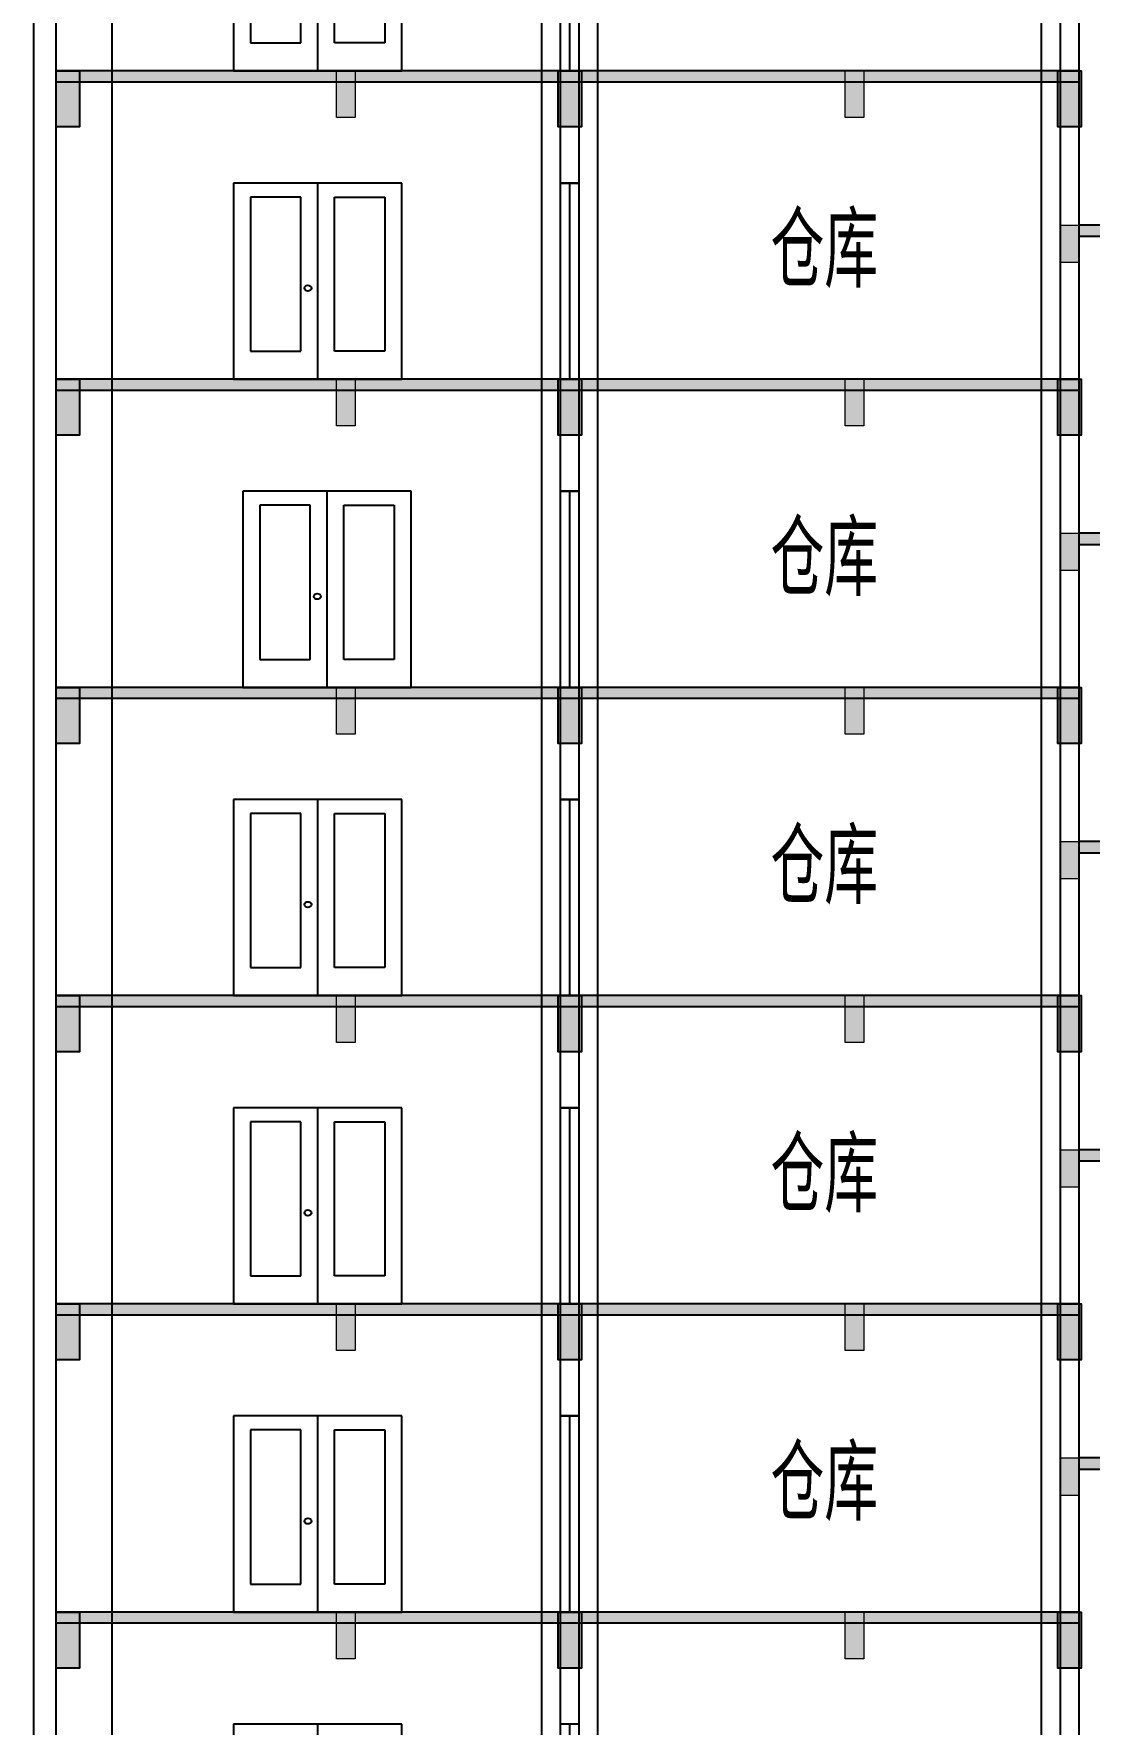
# Model space of a CAD drawing. Extents: x -1 to 1050000, y -900000 to 0.
# Drawn here: x 536529 to 547831, y -129801 to -111703 of the extents above; entities that cross this region are included whole.
import ezdxf

# ---------------------------------------------------------------- set-up
doc = ezdxf.new("R2010")
doc.units = 0
doc.header["$LTSCALE"] = 1000
doc.header["$MEASUREMENT"] = 0
for name, color, linetype in [('BEAM', 4, 'Continuous'), ('COLUMN', 9, 'Continuous'), ('E_CURTWALL', 71, 'Continuous'), ('E_WINDOW', 4, 'Continuous'), ('FLOOR-100', 173, 'Continuous'), ('PUB_HATCH', 8, 'Continuous'), ('S_STAIR', 9, 'Continuous'), ('S_WALL', 9, 'Continuous'), ('S_WINDOW', 4, 'Continuous'), ('Text', 7, 'Continuous'), ('WALL', 9, 'Continuous')]:
    doc.layers.add(name, color=color, linetype=linetype)
doc.layers.add('S_Beam', color=4, linetype='Continuous', lineweight=9)
doc.layers.add('TL-floor', color=35, linetype='Continuous', lineweight=18)
doc.styles.get("Standard").update_dxf_attribs({"font": 'gbenor.shx', "bigfont": 'gbcbig.shx'})

# ---------------------------------------------------------------- blocks, each defined once
blk = doc.blocks.new('*U502')
at = {"layer": 'BEAM'}
h = blk.add_hatch(color=256, dxfattribs=at)
h.dxf.hatch_style = 1
h.paths.add_polyline_path([(-14950, 300), (-14700, 300), (-14700, -300), (-14950, -300)])
h = blk.add_hatch(color=256, dxfattribs=at)
h.dxf.hatch_style = 1
h.paths.add_polyline_path([(-9575, 300), (-9325, 300), (-9325, -300), (-9575, -300)])
h = blk.add_hatch(color=256, dxfattribs=at)
h.dxf.hatch_style = 1
h.paths.add_polyline_path([(-4225, 300), (-3975, 300), (-3975, -300), (-4225, -300)])
at = {"layer": 'S_Beam'}
h = blk.add_hatch(color=256, dxfattribs=at)
h.dxf.hatch_style = 1
h.paths.add_polyline_path([(-11950, 300), (-11750, 300), (-11750, -200), (-11950, -200)])
h = blk.add_hatch(color=256, dxfattribs=at)
h.dxf.hatch_style = 1
h.paths.add_polyline_path([(-6500, 300), (-6300, 300), (-6300, -200), (-6500, -200)])
at = {"layer": 'BEAM'}
for points in [[(-14950, 300), (-14700, 300), (-14700, -300), (-14950, -300)], [(-9575, 300), (-9325, 300), (-9325, -300), (-9575, -300)], [(-4225, 300), (-3975, 300), (-3975, -300), (-4225, -300)]]:
    blk.add_lwpolyline(points, close=True, dxfattribs=at)
at = {"layer": 'S_Beam'}
for points in [[(-11950, 300), (-11750, 300), (-11750, -200), (-11950, -200)], [(-6500, 300), (-6300, 300), (-6300, -200), (-6500, -200)]]:
    blk.add_lwpolyline(points, close=True, dxfattribs=at)
blk = doc.blocks.new('*U501')
at = {"layer": 'S_Beam', "color": 0, "linetype": 'ByBlock', "lineweight": -2, "transparency": 16777216}
for p in [(0, 16500), (0, 13200), (0, 9900), (0, 6600), (0, 3300), (0, 0)]:
    blk.add_blockref('*U502', p, dxfattribs=at)
blk = doc.blocks.new('$EWDLib$00000642')
for p, q in [((1500, 2100), (0, 2100)), ((0, 2100), (0, 0)), ((1500, 0), (1500, 2100)), ((150, 1950), (150, 300)), ((600, 1950), (150, 1950)), ((900, 1950), (1350, 1950)), ((1350, 1950), (1350, 300)), ((150, 300), (600, 300)), ((1350, 300), (900, 300)), ((0, 0), (1500, 0))]:
    blk.add_line(p, q)
for points in [[(750, 0), (750, 2100)], [(600, 300), (600, 1950)], [(900, 300), (900, 1950)]]:
    blk.add_lwpolyline(points)
blk.add_circle((663, 975), 31)
blk = doc.blocks.new('section_window__')
at = {"layer": 'S_WINDOW'}
for p, q in [((542369, -129801), (542169, -129801)), ((542169, -131901), (542169, -129801)), ((542269, -131901), (542269, -129801)), ((542369, -131901), (542369, -129801)), ((542344, -131901), (542144, -131901))]:
    blk.add_line(p, q, dxfattribs=at)
blk = doc.blocks.new('*U742')
at = {"layer": 'WALL'}
blk.add_blockref('section_window__', (-542256, 130851), dxfattribs=at)
blk = doc.blocks.new('*U743')
at = {"layer": 'WALL', "color": 0, "linetype": 'ByBlock', "lineweight": -2, "transparency": 16777216}
for p in [(0, 19800), (0, 16500), (0, 13200), (0, 9900), (0, 6600), (0, 3300), (0, 0)]:
    blk.add_blockref('*U742', p, dxfattribs=at)

msp = doc.modelspace()

# ---------------------------------------------------------------- hatches: boundary and pattern name
at = {"layer": 'FLOOR-100'}
h = msp.add_hatch(color=256, dxfattribs=at)
h.dxf.hatch_style = 1
h.paths.add_polyline_path([(547718.88, -112100.67), (536768.88, -112100.67), (536768.88, -112220.67), (547718.88, -112220.67)])
h = msp.add_hatch(color=256, dxfattribs=at)
h.dxf.hatch_style = 1
h.paths.add_polyline_path([(547718.88, -115400.67), (536768.88, -115400.67), (536768.88, -115520.67), (547718.88, -115520.67)])
h = msp.add_hatch(color=256, dxfattribs=at)
h.dxf.hatch_style = 1
h.paths.add_polyline_path([(547718.88, -118700.67), (536768.88, -118700.67), (536768.88, -118820.67), (547718.88, -118820.67)])
h = msp.add_hatch(color=256, dxfattribs=at)
h.dxf.hatch_style = 1
h.paths.add_polyline_path([(547718.88, -122000.67), (536768.88, -122000.67), (536768.88, -122120.67), (547718.88, -122120.67)])
h = msp.add_hatch(color=256, dxfattribs=at)
h.dxf.hatch_style = 1
h.paths.add_polyline_path([(547718.88, -125300.67), (536768.88, -125300.67), (536768.88, -125420.67), (547718.88, -125420.67)])
h = msp.add_hatch(color=256, dxfattribs=at)
h.dxf.hatch_style = 1
h.paths.add_polyline_path([(547718.88, -128600.67), (536768.88, -128600.67), (536768.88, -128720.67), (547718.88, -128720.67)])
at = {"layer": 'PUB_HATCH'}
for points in [[(548918.88, -113750.67), (547718.88, -113750.67), (547718.88, -113870.67), (548718.88, -113870.67), (548718.88, -114150.67), (548918.88, -114150.67)], [(548918.88, -117050.67), (547718.88, -117050.67), (547718.88, -117170.67), (548718.88, -117170.67), (548718.88, -117450.67), (548918.88, -117450.67)], [(548918.88, -120350.67), (547718.88, -120350.67), (547718.88, -120470.67), (548718.88, -120470.67), (548718.88, -120750.67), (548918.88, -120750.67)], [(548918.88, -123650.67), (547718.88, -123650.67), (547718.88, -123770.67), (548718.88, -123770.67), (548718.88, -124050.67), (548918.88, -124050.67)], [(548918.88, -126950.67), (547718.88, -126950.67), (547718.88, -127070.67), (548718.88, -127070.67), (548718.88, -127350.67), (548918.88, -127350.67)]]:
    msp.add_hatch(color=256, dxfattribs=at).paths.add_polyline_path(points)
at = {"layer": 'TL-floor'}
h = msp.add_hatch(color=256, dxfattribs=at)
h.dxf.hatch_style = 1
h.paths.add_polyline_path([(547718.88, -113750.73), (547518.88, -113750.73), (547518.88, -114150.73), (547718.88, -114150.73)])
h = msp.add_hatch(color=256, dxfattribs=at)
h.dxf.hatch_style = 1
h.paths.add_polyline_path([(547718.88, -117050.73), (547518.88, -117050.73), (547518.88, -117450.73), (547718.88, -117450.73)])
h = msp.add_hatch(color=256, dxfattribs=at)
h.dxf.hatch_style = 1
h.paths.add_polyline_path([(547718.88, -117050.73), (547518.88, -117050.73), (547518.88, -117450.73), (547718.88, -117450.73)])
h = msp.add_hatch(color=256, dxfattribs=at)
h.dxf.hatch_style = 1
h.paths.add_polyline_path([(547718.88, -120350.73), (547518.88, -120350.73), (547518.88, -120750.73), (547718.88, -120750.73)])
h = msp.add_hatch(color=256, dxfattribs=at)
h.dxf.hatch_style = 1
h.paths.add_polyline_path([(547718.88, -123650.73), (547518.88, -123650.73), (547518.88, -124050.73), (547718.88, -124050.73)])
h = msp.add_hatch(color=256, dxfattribs=at)
h.dxf.hatch_style = 1
h.paths.add_polyline_path([(547718.88, -126950.73), (547518.88, -126950.73), (547518.88, -127350.73), (547718.88, -127350.73)])

# ---------------------------------------------------------------- linework, layer by layer
at = {"layer": 'COLUMN'}
for p, q in [((547318.88, -149900.67), (547318.88, -75920.67)), ((536768.88, -131900.67), (536768.88, -79100.67)), ((537368.88, -149900.67), (537368.88, -79100.67)), ((541968.88, -149900.67), (541968.88, -79220.67)), ((542568.88, -149900.67), (542568.88, -79220.67))]:
    msp.add_line(p, q, dxfattribs=at)
at = {"layer": 'E_CURTWALL'}
msp.add_line((536528.88, -131900.67), (536528.88, -79100.67), dxfattribs=at)
at = {"layer": 'FLOOR-100'}
for p, q in [((547718.88, -112100.67), (536768.88, -112100.67)), ((547718.88, -112220.67), (536768.88, -112220.67)), ((547718.88, -115400.67), (536768.88, -115400.67)), ((547718.88, -115520.67), (536768.88, -115520.67)), ((547718.88, -118700.67), (536768.88, -118700.67)), ((547718.88, -118820.67), (536768.88, -118820.67)), ((547718.88, -122000.67), (536768.88, -122000.67)), ((547718.88, -122120.67), (536768.88, -122120.67)), ((547718.88, -125300.67), (536768.88, -125300.67)), ((547718.88, -125420.67), (536768.88, -125420.67)), ((547718.88, -128600.67), (536768.88, -128600.67)), ((547718.88, -128720.67), (536768.88, -128720.67))]:
    msp.add_line(p, q, dxfattribs=at)
at = {"layer": 'S_STAIR'}
for p, q in [((547718.88, -113750.67), (547718.88, -113870.67)), ((548918.88, -113750.67), (547718.88, -113750.67)), ((547718.88, -113870.67), (548718.88, -113870.67)), ((548918.88, -117050.67), (547718.88, -117050.67)), ((547718.88, -117050.67), (547718.88, -117170.67)), ((547718.88, -117170.67), (548718.88, -117170.67)), ((548918.88, -120350.67), (547718.88, -120350.67)), ((547718.88, -120350.67), (547718.88, -120470.67)), ((547718.88, -120470.67), (548718.88, -120470.67)), ((548918.88, -123650.67), (547718.88, -123650.67)), ((547718.88, -123650.67), (547718.88, -123770.67)), ((547718.88, -123770.67), (548718.88, -123770.67)), ((547718.88, -126950.67), (547718.88, -127070.67)), ((548918.88, -126950.67), (547718.88, -126950.67)), ((547718.88, -127070.67), (548718.88, -127070.67))]:
    msp.add_line(p, q, dxfattribs=at)
at = {"layer": 'S_WALL'}
for p, q in [((547518.88, -75920.67), (547518.88, -149900.67)), ((547718.88, -75920.67), (547718.88, -149900.67)), ((542168.88, -113300.67), (542168.88, -112100.67)), ((542368.88, -113300.67), (542368.88, -112100.67)), ((542168.88, -113300.67), (542368.88, -113300.67)), ((542168.88, -116600.67), (542168.88, -115400.67)), ((542368.88, -116600.67), (542368.88, -115400.67)), ((542168.88, -116600.67), (542368.88, -116600.67)), ((542168.88, -119900.67), (542168.88, -118700.67)), ((542368.88, -119900.67), (542368.88, -118700.67)), ((542168.88, -119900.67), (542368.88, -119900.67)), ((542168.88, -123200.67), (542168.88, -122000.67)), ((542368.88, -123200.67), (542368.88, -122000.67)), ((542168.88, -123200.67), (542368.88, -123200.67)), ((542168.88, -126500.67), (542168.88, -125300.67)), ((542168.88, -125300.67), (542368.88, -125300.67)), ((542368.88, -126500.67), (542368.88, -125300.67)), ((547518.88, -125300.67), (547718.88, -125300.67)), ((542168.88, -126500.67), (542368.88, -126500.67)), ((542168.88, -129800.67), (542168.88, -128600.67)), ((542368.88, -129800.67), (542368.88, -128600.67))]:
    msp.add_line(p, q, dxfattribs=at)
at = {"layer": 'TL-floor'}
for points in [[(547718.88, -113750.67), (547718.88, -114150.73), (547518.88, -114150.73), (547518.88, -113750.73), (547718.88, -113750.73)], [(547718.88, -117050.67), (547718.88, -117450.73), (547518.88, -117450.73), (547518.88, -117050.73), (547718.88, -117050.73)], [(547718.88, -117050.67), (547718.88, -117450.73), (547518.88, -117450.73), (547518.88, -117050.73), (547718.88, -117050.73)], [(547718.88, -120350.67), (547718.88, -120750.73), (547518.88, -120750.73), (547518.88, -120350.73), (547718.88, -120350.73)], [(547718.88, -123650.67), (547718.88, -124050.73), (547518.88, -124050.73), (547518.88, -123650.73), (547718.88, -123650.73)], [(547718.88, -126950.67), (547718.88, -127350.73), (547518.88, -127350.73), (547518.88, -126950.73), (547718.88, -126950.73)]]:
    msp.add_lwpolyline(points, dxfattribs=at)

# ---------------------------------------------------------------- block references
at = {"layer": 'E_WINDOW', "xscale": 1.2}
for p in [(538668.88, -112100.67), (538668.88, -115400.67), (538768.88, -118700.67), (538668.88, -122000.67), (538668.88, -125300.67), (538668.88, -128600.67), (538668.88, -131900.67)]:
    msp.add_blockref('$EWDLib$00000642', p, dxfattribs=at)
at = {"layer": 'S_Beam'}
msp.add_blockref('*U501', (551718.88, -128900.67), dxfattribs=at)
at = {"layer": 'WALL'}
msp.add_blockref('*U743', (542256.38, -130850.67), dxfattribs=at)

# ---------------------------------------------------------------- texts
at = {"layer": 'Text', "char_height": 800, "attachment_point": 5}
for insert in [(544994.73, -114024.2), (544994.73, -117324.2), (544994.73, -120624.2), (544994.73, -123924.2), (544994.73, -127224.2)]:
    msp.add_mtext_dynamic_manual_height_columns('仓库', width=2100, gutter_width=1750, heights=[0], dxfattribs=dict(at, insert=insert))

doc.saveas('drawing.dxf')
